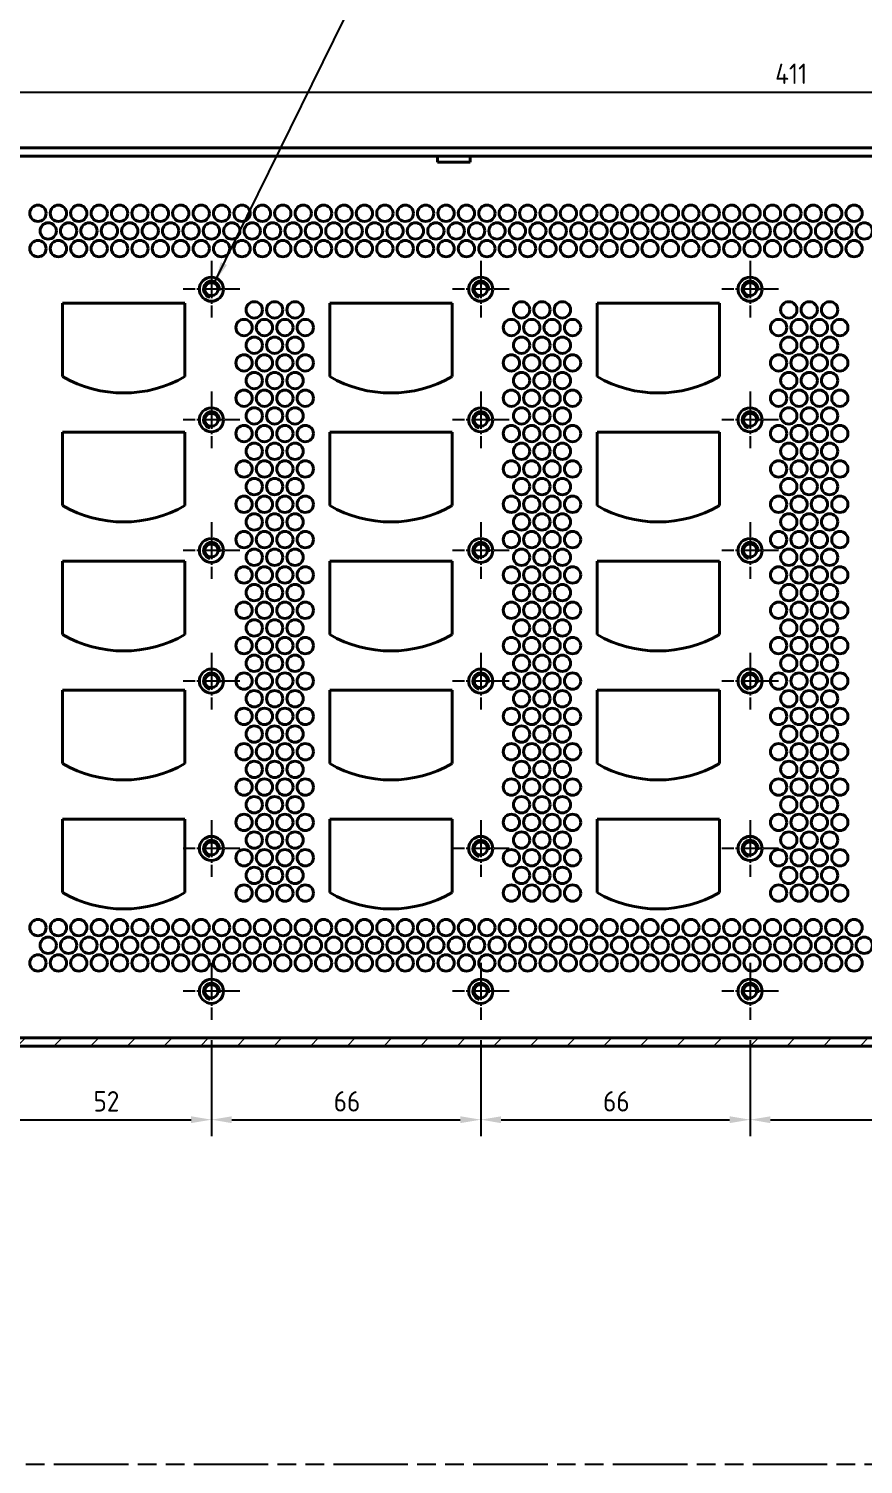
# Model space of a CAD drawing. Header units: millimetres. Extents: x 0 to 2378, y 0 to 1682.
# Drawn here: x 257.5 to 462, y 1014.3 to 1366 of the extents above; entities that cross this region are included whole.
import ezdxf

# ---------------------------------------------------------------- set-up
doc = ezdxf.new("R2010")
doc.units = ezdxf.units.MM
doc.header["$LTSCALE"] = 2
doc.linetypes.add('CHAIN', pattern=[0.3543, 0.2362, -0.0295, 0.0591, -0.0295])
doc.linetypes.add('DOUBLE_DASH_CHAIN', pattern=[1.2403, 0.6614, -0.0827, 0.1654, -0.0827, 0.1654, -0.0827])
for name, color, linetype, lineweight in [('가시적인 것(ISO)', 3, 'Continuous', 40), ('가시적인 좁은 것(ISO)', 3, 'Continuous', 35), ('기호(ISO)', 5, 'Continuous', 25), ('스케치 형상(ISO)', 3, 'Continuous', 25), ('중심 표식(ISO)', 1, 'Continuous', 25), ('치수(ISO)', 2, 'Continuous', 25), ('해치(ISO)', 7, 'Continuous', 18)]:
    doc.layers.add(name, color=color, linetype=linetype, lineweight=lineweight)
doc.styles.add('치수 텍스트_PSTEK_POSCO', font='isocp.shx')
doc.dimstyles.new('치수_PSTEK_POSCO', dxfattribs={"dimscale": 2, "dimtxt": 2.5, "dimasz": 2.5, "dimexe": 2, "dimexo": 2.5, "dimgap": 1, "dimtad": 1, "dimrnd": 1e-08, "dimdsep": 46, "dimtxsty": '치수 텍스트_PSTEK_POSCO', "dimcen": 0.09, "dimdle": 10, "dimclrd": 7, "dimclre": 7, "dimclrt": 2, "dimadec": 1, "dimazin": 2, "dimtfac": 1, "dimtmove": 0, "dimatfit": 3, "dimfxl": 0, "dimtolj": 1, "dimlwd": -1, "dimlwe": -1, "dimarcsym": 0})
doc.dimstyles.new('치수_PSTEK_POSCO$7', dxfattribs={"dimscale": 2, "dimtxt": 2.5, "dimasz": 2.5, "dimexe": 2, "dimexo": 2.5, "dimgap": 1, "dimtad": 1, "dimrnd": 1e-08, "dimdsep": 46, "dimtxsty": '치수 텍스트_PSTEK_POSCO', "dimcen": 0.09, "dimdle": 10, "dimclrd": 7, "dimclre": 7, "dimclrt": 2, "dimadec": 1, "dimazin": 2, "dimtfac": 1, "dimtmove": 0, "dimatfit": 3, "dimfxl": 0, "dimtolj": 1, "dimlwd": -1, "dimlwe": -1, "dimarcsym": 0})

# ---------------------------------------------------------------- blocks, each defined once
blk = doc.blocks.new('*D142')
at = {"layer": 'Defpoints', "color": 0}
for p in [(250.27, 1123.25), (302.27, 1123.25), (302.27, 1098.75)]:
    blk.add_point(p, dxfattribs=at)
at = {"layer": '치수(ISO)', "color": 7}
for p, q in [((250.27, 1118.25), (250.27, 1094.75)), ((302.27, 1118.25), (302.27, 1094.75)), ((255.27, 1098.75), (297.27, 1098.75))]:
    blk.add_line(p, q, dxfattribs=at)
for points in [[(255.27, 1099.58), (255.27, 1097.91), (250.27, 1098.75)], [(297.27, 1099.58), (297.27, 1097.91), (302.27, 1098.75)]]:
    blk.add_solid(points, dxfattribs=at)
at = {"layer": '치수(ISO)', "color": 2, "insert": (273.37, 1103.25), "char_height": 5, "attachment_point": 4, "style": '치수 텍스트_PSTEK_POSCO'}
blk.add_mtext('\\A1;52', dxfattribs=at)
blk = doc.blocks.new('*D143')
at = {"layer": 'Defpoints', "color": 0}
for p in [(302.27, 1123.25), (368.27, 1123.25), (368.27, 1098.75)]:
    blk.add_point(p, dxfattribs=at)
at = {"layer": '치수(ISO)', "color": 7}
for p, q in [((302.27, 1118.25), (302.27, 1094.75)), ((368.27, 1118.25), (368.27, 1094.75)), ((307.27, 1098.75), (363.27, 1098.75))]:
    blk.add_line(p, q, dxfattribs=at)
for points in [[(307.27, 1099.58), (307.27, 1097.91), (302.27, 1098.75)], [(363.27, 1099.58), (363.27, 1097.91), (368.27, 1098.75)]]:
    blk.add_solid(points, dxfattribs=at)
at = {"layer": '치수(ISO)', "color": 2, "insert": (332.25, 1103.25), "char_height": 5, "attachment_point": 4, "style": '치수 텍스트_PSTEK_POSCO'}
blk.add_mtext('\\A1;66', dxfattribs=at)
blk = doc.blocks.new('*D144')
at = {"layer": 'Defpoints', "color": 0}
for p in [(368.27, 1123.25), (434.27, 1123.25), (434.27, 1098.75)]:
    blk.add_point(p, dxfattribs=at)
at = {"layer": '치수(ISO)', "color": 7}
for p, q in [((368.27, 1118.25), (368.27, 1094.75)), ((434.27, 1118.25), (434.27, 1094.75)), ((373.27, 1098.75), (429.27, 1098.75))]:
    blk.add_line(p, q, dxfattribs=at)
for points in [[(373.27, 1099.58), (373.27, 1097.91), (368.27, 1098.75)], [(429.27, 1099.58), (429.27, 1097.91), (434.27, 1098.75)]]:
    blk.add_solid(points, dxfattribs=at)
at = {"layer": '치수(ISO)', "color": 2, "insert": (398.25, 1103.25), "char_height": 5, "attachment_point": 4, "style": '치수 텍스트_PSTEK_POSCO'}
blk.add_mtext('\\A1;66', dxfattribs=at)
blk = doc.blocks.new('*D145')
at = {"layer": 'Defpoints', "color": 0}
for p in [(434.27, 1123.25), (500.27, 1123.25), (500.27, 1098.75)]:
    blk.add_point(p, dxfattribs=at)
at = {"layer": '치수(ISO)', "color": 7}
for p, q in [((434.27, 1118.25), (434.27, 1094.75)), ((500.27, 1118.25), (500.27, 1094.75)), ((439.27, 1098.75), (495.27, 1098.75))]:
    blk.add_line(p, q, dxfattribs=at)
for points in [[(439.27, 1099.58), (439.27, 1097.91), (434.27, 1098.75)], [(495.27, 1099.58), (495.27, 1097.91), (500.27, 1098.75)]]:
    blk.add_solid(points, dxfattribs=at)
at = {"layer": '치수(ISO)', "color": 2, "insert": (464.25, 1103.25), "char_height": 5, "attachment_point": 4, "style": '치수 텍스트_PSTEK_POSCO'}
blk.add_mtext('\\A1;66', dxfattribs=at)
blk = doc.blocks.new('*D166')
at = {"layer": 'Defpoints', "color": 0}
for p in [(649.67, 1350.49), (649.67, 1333.39), (238.67, 1296.8)]:
    blk.add_point(p, dxfattribs=at)
at = {"layer": '치수(ISO)', "color": 7}
for p, q in [((238.67, 1301.8), (238.67, 1354.49)), ((649.67, 1338.39), (649.67, 1354.49)), ((243.67, 1350.49), (644.67, 1350.49))]:
    blk.add_line(p, q, dxfattribs=at)
for points in [[(243.67, 1351.32), (243.67, 1349.65), (238.67, 1350.49)], [(644.67, 1351.32), (644.67, 1349.65), (649.67, 1350.49)]]:
    blk.add_solid(points, dxfattribs=at)
at = {"layer": '치수(ISO)', "color": 2, "insert": (440.42, 1354.99), "char_height": 5, "attachment_point": 4, "style": '치수 텍스트_PSTEK_POSCO'}
blk.add_mtext('\\A1;411', dxfattribs=at)

msp = doc.modelspace()

# ---------------------------------------------------------------- hatches: boundary and pattern name
at = {"layer": '해치(ISO)'}
h = msp.add_hatch(dxfattribs=at)
h.set_pattern_fill('ANSI31', color=256, scale=50.8, style=0)
h.set_pattern_definition([(45, (0, 0), (-4.490128, 4.490128), [])])
edge = h.paths.add_edge_path()
edge.add_line((205.671, 1120.801), (205.671, 1136.801))
edge.add_line((205.671, 1136.801), (203.671, 1136.801))
edge.add_line((203.671, 1136.801), (203.671, 1120.801))
edge.add_ellipse((207.671, 1120.801), major_axis=(-4, 0), ratio=1, start_angle=0, end_angle=90)
edge.add_line((207.671, 1116.801), (645.671, 1116.801))
edge.add_ellipse((645.671, 1120.801), major_axis=(0, -4), ratio=1, start_angle=0, end_angle=90)
edge.add_line((649.671, 1120.801), (649.671, 1136.801))
edge.add_line((649.671, 1136.801), (647.671, 1136.801))
edge.add_line((647.671, 1136.801), (647.671, 1120.801))
edge.add_ellipse((645.671, 1120.801), major_axis=(2, 0), ratio=1, start_angle=270, end_angle=360, ccw=False)
edge.add_line((645.671, 1118.801), (207.671, 1118.801))
edge.add_ellipse((207.671, 1120.801), major_axis=(0, -2), ratio=1, start_angle=270, end_angle=360, ccw=False)

# ---------------------------------------------------------------- linework, layer by layer
at = {"layer": '가시적인 것(ISO)'}
for p, q in [((646.257, 1336.801), (207.085, 1336.801)), ((646.257, 1334.801), (207.085, 1334.801)), ((357.671, 1334.801), (357.671, 1333.301)), ((365.671, 1333.301), (357.671, 1333.301)), ((365.671, 1334.801), (365.671, 1333.301)), ((265.771, 1280.801), (265.771, 1298.801)), ((265.771, 1298.801), (295.771, 1298.801)), ((295.771, 1298.801), (295.771, 1280.801)), ((331.271, 1280.801), (331.271, 1298.801)), ((331.271, 1298.801), (361.271, 1298.801)), ((361.271, 1298.801), (361.271, 1280.801)), ((396.771, 1280.801), (396.771, 1298.801)), ((396.771, 1298.801), (426.771, 1298.801)), ((426.771, 1298.801), (426.771, 1280.801)), ((265.771, 1249.201), (265.771, 1267.201)), ((265.771, 1267.201), (295.771, 1267.201)), ((295.771, 1267.201), (295.771, 1249.201)), ((331.271, 1249.201), (331.271, 1267.201)), ((331.271, 1267.201), (361.271, 1267.201)), ((361.271, 1267.201), (361.271, 1249.201)), ((396.771, 1249.201), (396.771, 1267.201)), ((396.771, 1267.201), (426.771, 1267.201)), ((426.771, 1267.201), (426.771, 1249.201)), ((265.771, 1217.601), (265.771, 1235.601)), ((265.771, 1235.601), (295.771, 1235.601)), ((295.771, 1235.601), (295.771, 1217.601)), ((331.271, 1217.601), (331.271, 1235.601)), ((331.271, 1235.601), (361.271, 1235.601)), ((361.271, 1235.601), (361.271, 1217.601)), ((396.771, 1217.601), (396.771, 1235.601)), ((396.771, 1235.601), (426.771, 1235.601)), ((426.771, 1235.601), (426.771, 1217.601)), ((265.771, 1186.001), (265.771, 1204.001)), ((265.771, 1204.001), (295.771, 1204.001)), ((295.771, 1204.001), (295.771, 1186.001)), ((331.271, 1186.001), (331.271, 1204.001)), ((331.271, 1204.001), (361.271, 1204.001)), ((361.271, 1204.001), (361.271, 1186.001)), ((396.771, 1186.001), (396.771, 1204.001)), ((396.771, 1204.001), (426.771, 1204.001)), ((426.771, 1204.001), (426.771, 1186.001)), ((265.771, 1154.401), (265.771, 1172.401)), ((265.771, 1172.401), (295.771, 1172.401)), ((295.771, 1172.401), (295.771, 1154.401)), ((331.271, 1154.401), (331.271, 1172.401)), ((331.271, 1172.401), (361.271, 1172.401)), ((361.271, 1172.401), (361.271, 1154.401)), ((396.771, 1154.401), (396.771, 1172.401)), ((396.771, 1172.401), (426.771, 1172.401)), ((426.771, 1172.401), (426.771, 1154.401)), ((645.671, 1118.801), (207.671, 1118.801)), ((207.671, 1116.801), (645.671, 1116.801))]:
    msp.add_line(p, q, dxfattribs=at)
for centre, radius in [((259.771, 1320.801), 2), ((264.771, 1320.801), 2), ((269.771, 1320.801), 2), ((274.771, 1320.801), 2), ((279.771, 1320.801), 2), ((284.771, 1320.801), 2), ((289.771, 1320.801), 2), ((294.771, 1320.801), 2), ((299.771, 1320.801), 2), ((304.771, 1320.801), 2), ((309.771, 1320.801), 2), ((314.771, 1320.801), 2), ((319.771, 1320.801), 2), ((324.771, 1320.801), 2), ((329.771, 1320.801), 2), ((334.771, 1320.801), 2), ((339.771, 1320.801), 2), ((344.771, 1320.801), 2), ((349.771, 1320.801), 2), ((354.771, 1320.801), 2), ((359.771, 1320.801), 2), ((364.771, 1320.801), 2), ((369.771, 1320.801), 2), ((374.771, 1320.801), 2), ((379.771, 1320.801), 2), ((384.771, 1320.801), 2), ((389.771, 1320.801), 2), ((394.771, 1320.801), 2), ((399.771, 1320.801), 2), ((404.771, 1320.801), 2), ((409.771, 1320.801), 2), ((414.771, 1320.801), 2), ((419.771, 1320.801), 2), ((424.771, 1320.801), 2), ((429.771, 1320.801), 2), ((434.771, 1320.801), 2), ((439.771, 1320.801), 2), ((444.771, 1320.801), 2), ((449.771, 1320.801), 2), ((454.771, 1320.801), 2), ((459.771, 1320.801), 2), ((262.271, 1316.471), 2), ((267.271, 1316.471), 2), ((272.271, 1316.471), 2), ((277.271, 1316.471), 2), ((282.271, 1316.471), 2), ((287.271, 1316.471), 2), ((292.271, 1316.471), 2), ((297.271, 1316.471), 2), ((302.271, 1316.471), 2), ((307.271, 1316.471), 2), ((312.271, 1316.471), 2), ((317.271, 1316.471), 2), ((322.271, 1316.471), 2), ((327.271, 1316.471), 2), ((332.271, 1316.471), 2), ((337.271, 1316.471), 2), ((342.271, 1316.471), 2), ((347.271, 1316.471), 2), ((352.271, 1316.471), 2), ((357.271, 1316.471), 2), ((362.271, 1316.471), 2), ((367.271, 1316.471), 2), ((372.271, 1316.471), 2), ((377.271, 1316.471), 2), ((382.271, 1316.471), 2), ((387.271, 1316.471), 2), ((392.271, 1316.471), 2), ((397.271, 1316.471), 2), ((402.271, 1316.471), 2), ((407.271, 1316.471), 2), ((412.271, 1316.471), 2), ((417.271, 1316.471), 2), ((422.271, 1316.471), 2), ((427.271, 1316.471), 2), ((432.271, 1316.471), 2), ((437.271, 1316.471), 2), ((442.271, 1316.471), 2), ((447.271, 1316.471), 2), ((452.271, 1316.471), 2), ((457.271, 1316.471), 2), ((462.271, 1316.471), 2), ((259.771, 1312.141), 2), ((264.771, 1312.141), 2), ((269.771, 1312.141), 2), ((274.771, 1312.141), 2), ((279.771, 1312.141), 2), ((284.771, 1312.141), 2), ((289.771, 1312.141), 2), ((294.771, 1312.141), 2), ((299.771, 1312.141), 2), ((304.771, 1312.141), 2), ((309.771, 1312.141), 2), ((314.771, 1312.141), 2), ((319.771, 1312.141), 2), ((324.771, 1312.141), 2), ((329.771, 1312.141), 2), ((334.771, 1312.141), 2), ((339.771, 1312.141), 2), ((344.771, 1312.141), 2), ((349.771, 1312.141), 2), ((354.771, 1312.141), 2), ((359.771, 1312.141), 2), ((364.771, 1312.141), 2), ((369.771, 1312.141), 2), ((374.771, 1312.141), 2), ((379.771, 1312.141), 2), ((384.771, 1312.141), 2), ((389.771, 1312.141), 2), ((394.771, 1312.141), 2), ((399.771, 1312.141), 2), ((404.771, 1312.141), 2), ((409.771, 1312.141), 2), ((414.771, 1312.141), 2), ((419.771, 1312.141), 2), ((424.771, 1312.141), 2), ((429.771, 1312.141), 2), ((434.771, 1312.141), 2), ((439.771, 1312.141), 2), ((444.771, 1312.141), 2), ((449.771, 1312.141), 2), ((454.771, 1312.141), 2), ((459.771, 1312.141), 2), ((302.271, 1302.201), 2.95), ((368.271, 1302.201), 2.95), ((434.271, 1302.201), 2.95), ((302.271, 1302.201), 1.621), ((368.271, 1302.201), 1.621), ((434.271, 1302.201), 1.621), ((312.771, 1297.151), 2), ((317.771, 1297.151), 2), ((322.771, 1297.151), 2), ((378.271, 1297.151), 2), ((383.271, 1297.151), 2), ((388.271, 1297.151), 2), ((443.771, 1297.151), 2), ((448.771, 1297.151), 2), ((453.771, 1297.151), 2), ((310.271, 1292.821), 2), ((315.271, 1292.821), 2), ((320.271, 1292.821), 2), ((325.271, 1292.821), 2), ((375.771, 1292.821), 2), ((380.771, 1292.821), 2), ((385.771, 1292.821), 2), ((390.771, 1292.821), 2), ((441.271, 1292.821), 2), ((446.271, 1292.821), 2), ((451.271, 1292.821), 2), ((456.271, 1292.821), 2), ((312.771, 1288.491), 2), ((317.771, 1288.491), 2), ((322.771, 1288.491), 2), ((378.271, 1288.491), 2), ((383.271, 1288.491), 2), ((388.271, 1288.491), 2), ((443.771, 1288.491), 2), ((448.771, 1288.491), 2), ((453.771, 1288.491), 2), ((310.271, 1284.161), 2), ((315.271, 1284.161), 2), ((320.271, 1284.161), 2), ((325.271, 1284.161), 2), ((375.771, 1284.161), 2), ((380.771, 1284.161), 2), ((385.771, 1284.161), 2), ((390.771, 1284.161), 2), ((441.271, 1284.161), 2), ((446.271, 1284.161), 2), ((451.271, 1284.161), 2), ((456.271, 1284.161), 2), ((312.771, 1279.831), 2), ((317.771, 1279.831), 2), ((322.771, 1279.831), 2), ((378.271, 1279.831), 2), ((383.271, 1279.831), 2), ((388.271, 1279.831), 2), ((443.771, 1279.831), 2), ((448.771, 1279.831), 2), ((453.771, 1279.831), 2), ((310.271, 1275.501), 2), ((315.271, 1275.501), 2), ((320.271, 1275.501), 2), ((325.271, 1275.501), 2), ((375.771, 1275.501), 2), ((380.771, 1275.501), 2), ((385.771, 1275.501), 2), ((390.771, 1275.501), 2), ((441.271, 1275.501), 2), ((446.271, 1275.501), 2), ((451.271, 1275.501), 2), ((456.271, 1275.501), 2), ((302.271, 1270.201), 2.95), ((312.771, 1271.171), 2), ((317.771, 1271.171), 2), ((322.771, 1271.171), 2), ((368.271, 1270.201), 2.95), ((378.271, 1271.171), 2), ((383.271, 1271.171), 2), ((388.271, 1271.171), 2), ((434.271, 1270.201), 2.95), ((443.771, 1271.171), 2), ((448.771, 1271.171), 2), ((453.771, 1271.171), 2), ((302.271, 1270.201), 1.621), ((368.271, 1270.201), 1.621), ((434.271, 1270.201), 1.621), ((310.271, 1266.841), 2), ((315.271, 1266.841), 2), ((320.271, 1266.841), 2), ((325.271, 1266.841), 2), ((375.771, 1266.841), 2), ((380.771, 1266.841), 2), ((385.771, 1266.841), 2), ((390.771, 1266.841), 2), ((441.271, 1266.841), 2), ((446.271, 1266.841), 2), ((451.271, 1266.841), 2), ((456.271, 1266.841), 2), ((312.771, 1262.511), 2), ((317.771, 1262.511), 2), ((322.771, 1262.511), 2), ((378.271, 1262.511), 2), ((383.271, 1262.511), 2), ((388.271, 1262.511), 2), ((443.771, 1262.511), 2), ((448.771, 1262.511), 2), ((453.771, 1262.511), 2), ((310.271, 1258.181), 2), ((315.271, 1258.181), 2), ((320.271, 1258.181), 2), ((325.271, 1258.181), 2), ((375.771, 1258.181), 2), ((380.771, 1258.181), 2), ((385.771, 1258.181), 2), ((390.771, 1258.181), 2), ((441.271, 1258.181), 2), ((446.271, 1258.181), 2), ((451.271, 1258.181), 2), ((456.271, 1258.181), 2), ((312.771, 1253.851), 2), ((317.771, 1253.851), 2), ((322.771, 1253.851), 2), ((378.271, 1253.851), 2), ((383.271, 1253.851), 2), ((388.271, 1253.851), 2), ((443.771, 1253.851), 2), ((448.771, 1253.851), 2), ((453.771, 1253.851), 2), ((310.271, 1249.521), 2), ((315.271, 1249.521), 2), ((320.271, 1249.521), 2), ((325.271, 1249.521), 2), ((375.771, 1249.521), 2), ((380.771, 1249.521), 2), ((385.771, 1249.521), 2), ((390.771, 1249.521), 2), ((441.271, 1249.521), 2), ((446.271, 1249.521), 2), ((451.271, 1249.521), 2), ((456.271, 1249.521), 2), ((312.771, 1245.191), 2), ((317.771, 1245.191), 2), ((322.771, 1245.191), 2), ((378.271, 1245.191), 2), ((383.271, 1245.191), 2), ((388.271, 1245.191), 2), ((443.771, 1245.191), 2), ((448.771, 1245.191), 2), ((453.771, 1245.191), 2), ((310.271, 1240.861), 2), ((315.271, 1240.861), 2), ((320.271, 1240.861), 2), ((325.271, 1240.861), 2), ((375.771, 1240.861), 2), ((380.771, 1240.861), 2), ((385.771, 1240.861), 2), ((390.771, 1240.861), 2), ((441.271, 1240.861), 2), ((446.271, 1240.861), 2), ((451.271, 1240.861), 2), ((456.271, 1240.861), 2), ((302.271, 1238.201), 2.95), ((302.271, 1238.201), 1.621), ((312.771, 1236.531), 2), ((317.771, 1236.531), 2), ((322.771, 1236.531), 2), ((368.271, 1238.201), 2.95), ((368.271, 1238.201), 1.621), ((378.271, 1236.531), 2), ((383.271, 1236.531), 2), ((388.271, 1236.531), 2), ((434.271, 1238.201), 2.95), ((434.271, 1238.201), 1.621), ((443.771, 1236.531), 2), ((448.771, 1236.531), 2), ((453.771, 1236.531), 2), ((310.271, 1232.201), 2), ((315.271, 1232.201), 2), ((320.271, 1232.201), 2), ((325.271, 1232.201), 2), ((375.771, 1232.201), 2), ((380.771, 1232.201), 2), ((385.771, 1232.201), 2), ((390.771, 1232.201), 2), ((441.271, 1232.201), 2), ((446.271, 1232.201), 2), ((451.271, 1232.201), 2), ((456.271, 1232.201), 2), ((312.771, 1227.871), 2), ((317.771, 1227.871), 2), ((322.771, 1227.871), 2), ((378.271, 1227.871), 2), ((383.271, 1227.871), 2), ((388.271, 1227.871), 2), ((443.771, 1227.871), 2), ((448.771, 1227.871), 2), ((453.771, 1227.871), 2), ((310.271, 1223.541), 2), ((315.271, 1223.541), 2), ((320.271, 1223.541), 2), ((325.271, 1223.541), 2), ((375.771, 1223.541), 2), ((380.771, 1223.541), 2), ((385.771, 1223.541), 2), ((390.771, 1223.541), 2), ((441.271, 1223.541), 2), ((446.271, 1223.541), 2), ((451.271, 1223.541), 2), ((456.271, 1223.541), 2), ((312.771, 1219.211), 2), ((317.771, 1219.211), 2), ((322.771, 1219.211), 2), ((378.271, 1219.211), 2), ((383.271, 1219.211), 2), ((388.271, 1219.211), 2), ((443.771, 1219.211), 2), ((448.771, 1219.211), 2), ((453.771, 1219.211), 2), ((310.271, 1214.881), 2), ((315.271, 1214.881), 2), ((320.271, 1214.881), 2), ((325.271, 1214.881), 2), ((375.771, 1214.881), 2), ((380.771, 1214.881), 2), ((385.771, 1214.881), 2), ((390.771, 1214.881), 2), ((441.271, 1214.881), 2), ((446.271, 1214.881), 2), ((451.271, 1214.881), 2), ((456.271, 1214.881), 2), ((312.771, 1210.551), 2), ((317.771, 1210.551), 2), ((322.771, 1210.551), 2), ((378.271, 1210.551), 2), ((383.271, 1210.551), 2), ((388.271, 1210.551), 2), ((443.771, 1210.551), 2), ((448.771, 1210.551), 2), ((453.771, 1210.551), 2), ((302.271, 1206.201), 2.95), ((302.271, 1206.201), 1.621), ((310.271, 1206.221), 2), ((315.271, 1206.221), 2), ((320.271, 1206.221), 2), ((325.271, 1206.221), 2), ((368.271, 1206.201), 2.95), ((368.271, 1206.201), 1.621), ((375.771, 1206.221), 2), ((380.771, 1206.221), 2), ((385.771, 1206.221), 2), ((390.771, 1206.221), 2), ((434.271, 1206.201), 2.95), ((434.271, 1206.201), 1.621), ((441.271, 1206.221), 2), ((446.271, 1206.221), 2), ((451.271, 1206.221), 2), ((456.271, 1206.221), 2), ((312.771, 1201.891), 2), ((317.771, 1201.891), 2), ((322.771, 1201.891), 2), ((378.271, 1201.891), 2), ((383.271, 1201.891), 2), ((388.271, 1201.891), 2), ((443.771, 1201.891), 2), ((448.771, 1201.891), 2), ((453.771, 1201.891), 2), ((310.271, 1197.561), 2), ((315.271, 1197.561), 2), ((320.271, 1197.561), 2), ((325.271, 1197.561), 2), ((375.771, 1197.561), 2), ((380.771, 1197.561), 2), ((385.771, 1197.561), 2), ((390.771, 1197.561), 2), ((441.271, 1197.561), 2), ((446.271, 1197.561), 2), ((451.271, 1197.561), 2), ((456.271, 1197.561), 2), ((312.771, 1193.231), 2), ((317.771, 1193.231), 2), ((322.771, 1193.231), 2), ((378.271, 1193.231), 2), ((383.271, 1193.231), 2), ((388.271, 1193.231), 2), ((443.771, 1193.231), 2), ((448.771, 1193.231), 2), ((453.771, 1193.231), 2), ((310.271, 1188.901), 2), ((315.271, 1188.901), 2), ((320.271, 1188.901), 2), ((325.271, 1188.901), 2), ((375.771, 1188.901), 2), ((380.771, 1188.901), 2), ((385.771, 1188.901), 2), ((390.771, 1188.901), 2), ((441.271, 1188.901), 2), ((446.271, 1188.901), 2), ((451.271, 1188.901), 2), ((456.271, 1188.901), 2), ((312.771, 1184.571), 2), ((317.771, 1184.571), 2), ((322.771, 1184.571), 2), ((378.271, 1184.571), 2), ((383.271, 1184.571), 2), ((388.271, 1184.571), 2), ((443.771, 1184.571), 2), ((448.771, 1184.571), 2), ((453.771, 1184.571), 2), ((310.271, 1180.241), 2), ((315.271, 1180.241), 2), ((320.271, 1180.241), 2), ((325.271, 1180.241), 2), ((375.771, 1180.241), 2), ((380.771, 1180.241), 2), ((385.771, 1180.241), 2), ((390.771, 1180.241), 2), ((441.271, 1180.241), 2), ((446.271, 1180.241), 2), ((451.271, 1180.241), 2), ((456.271, 1180.241), 2), ((312.771, 1175.911), 2), ((317.771, 1175.911), 2), ((322.771, 1175.911), 2), ((378.271, 1175.911), 2), ((383.271, 1175.911), 2), ((388.271, 1175.911), 2), ((443.771, 1175.911), 2), ((448.771, 1175.911), 2), ((453.771, 1175.911), 2), ((310.271, 1171.581), 2), ((315.271, 1171.581), 2), ((320.271, 1171.581), 2), ((325.271, 1171.581), 2), ((375.771, 1171.581), 2), ((380.771, 1171.581), 2), ((385.771, 1171.581), 2), ((390.771, 1171.581), 2), ((441.271, 1171.581), 2), ((446.271, 1171.581), 2), ((451.271, 1171.581), 2), ((456.271, 1171.581), 2), ((302.271, 1165.201), 2.95), ((312.771, 1167.251), 2), ((317.771, 1167.251), 2), ((322.771, 1167.251), 2), ((368.271, 1165.201), 2.95), ((378.271, 1167.251), 2), ((383.271, 1167.251), 2), ((388.271, 1167.251), 2), ((434.271, 1165.201), 2.95), ((443.771, 1167.251), 2), ((448.771, 1167.251), 2), ((453.771, 1167.251), 2), ((302.271, 1165.201), 1.621), ((310.271, 1162.921), 2), ((315.271, 1162.921), 2), ((320.271, 1162.921), 2), ((325.271, 1162.921), 2), ((368.271, 1165.201), 1.621), ((375.771, 1162.921), 2), ((380.771, 1162.921), 2), ((385.771, 1162.921), 2), ((390.771, 1162.921), 2), ((434.271, 1165.201), 1.621), ((441.271, 1162.921), 2), ((446.271, 1162.921), 2), ((451.271, 1162.921), 2), ((456.271, 1162.921), 2), ((312.771, 1158.591), 2), ((317.771, 1158.591), 2), ((322.771, 1158.591), 2), ((378.271, 1158.591), 2), ((383.271, 1158.591), 2), ((388.271, 1158.591), 2), ((443.771, 1158.591), 2), ((448.771, 1158.591), 2), ((453.771, 1158.591), 2), ((310.271, 1154.261), 2), ((315.271, 1154.261), 2), ((320.271, 1154.261), 2), ((325.271, 1154.261), 2), ((375.771, 1154.261), 2), ((380.771, 1154.261), 2), ((385.771, 1154.261), 2), ((390.771, 1154.261), 2), ((441.271, 1154.261), 2), ((446.271, 1154.261), 2), ((451.271, 1154.261), 2), ((456.271, 1154.261), 2), ((259.771, 1145.801), 2), ((264.771, 1145.801), 2), ((269.771, 1145.801), 2), ((274.771, 1145.801), 2), ((279.771, 1145.801), 2), ((284.771, 1145.801), 2), ((289.771, 1145.801), 2), ((294.771, 1145.801), 2), ((299.771, 1145.801), 2), ((304.771, 1145.801), 2), ((309.771, 1145.801), 2), ((314.771, 1145.801), 2), ((319.771, 1145.801), 2), ((324.771, 1145.801), 2), ((329.771, 1145.801), 2), ((334.771, 1145.801), 2), ((339.771, 1145.801), 2), ((344.771, 1145.801), 2), ((349.771, 1145.801), 2), ((354.771, 1145.801), 2), ((359.771, 1145.801), 2), ((364.771, 1145.801), 2), ((369.771, 1145.801), 2), ((374.771, 1145.801), 2), ((379.771, 1145.801), 2), ((384.771, 1145.801), 2), ((389.771, 1145.801), 2), ((394.771, 1145.801), 2), ((399.771, 1145.801), 2), ((404.771, 1145.801), 2), ((409.771, 1145.801), 2), ((414.771, 1145.801), 2), ((419.771, 1145.801), 2), ((424.771, 1145.801), 2), ((429.771, 1145.801), 2), ((434.771, 1145.801), 2), ((439.771, 1145.801), 2), ((444.771, 1145.801), 2), ((449.771, 1145.801), 2), ((454.771, 1145.801), 2), ((459.771, 1145.801), 2), ((262.271, 1141.471), 2), ((267.271, 1141.471), 2), ((272.271, 1141.471), 2), ((277.271, 1141.471), 2), ((282.271, 1141.471), 2), ((287.271, 1141.471), 2), ((292.271, 1141.471), 2), ((297.271, 1141.471), 2), ((302.271, 1141.471), 2), ((307.271, 1141.471), 2), ((312.271, 1141.471), 2), ((317.271, 1141.471), 2), ((322.271, 1141.471), 2), ((327.271, 1141.471), 2), ((332.271, 1141.471), 2), ((337.271, 1141.471), 2), ((342.271, 1141.471), 2), ((347.271, 1141.471), 2), ((352.271, 1141.471), 2), ((357.271, 1141.471), 2), ((362.271, 1141.471), 2), ((367.271, 1141.471), 2), ((372.271, 1141.471), 2), ((377.271, 1141.471), 2), ((382.271, 1141.471), 2), ((387.271, 1141.471), 2), ((392.271, 1141.471), 2), ((397.271, 1141.471), 2), ((402.271, 1141.471), 2), ((407.271, 1141.471), 2), ((412.271, 1141.471), 2), ((417.271, 1141.471), 2), ((422.271, 1141.471), 2), ((427.271, 1141.471), 2), ((432.271, 1141.471), 2), ((437.271, 1141.471), 2), ((442.271, 1141.471), 2), ((447.271, 1141.471), 2), ((452.271, 1141.471), 2), ((457.271, 1141.471), 2), ((462.271, 1141.471), 2), ((259.771, 1137.141), 2), ((264.771, 1137.141), 2), ((269.771, 1137.141), 2), ((274.771, 1137.141), 2), ((279.771, 1137.141), 2), ((284.771, 1137.141), 2), ((289.771, 1137.141), 2), ((294.771, 1137.141), 2), ((299.771, 1137.141), 2), ((304.771, 1137.141), 2), ((309.771, 1137.141), 2), ((314.771, 1137.141), 2), ((319.771, 1137.141), 2), ((324.771, 1137.141), 2), ((329.771, 1137.141), 2), ((334.771, 1137.141), 2), ((339.771, 1137.141), 2), ((344.771, 1137.141), 2), ((349.771, 1137.141), 2), ((354.771, 1137.141), 2), ((359.771, 1137.141), 2), ((364.771, 1137.141), 2), ((369.771, 1137.141), 2), ((374.771, 1137.141), 2), ((379.771, 1137.141), 2), ((384.771, 1137.141), 2), ((389.771, 1137.141), 2), ((394.771, 1137.141), 2), ((399.771, 1137.141), 2), ((404.771, 1137.141), 2), ((409.771, 1137.141), 2), ((414.771, 1137.141), 2), ((419.771, 1137.141), 2), ((424.771, 1137.141), 2), ((429.771, 1137.141), 2), ((434.771, 1137.141), 2), ((439.771, 1137.141), 2), ((444.771, 1137.141), 2), ((449.771, 1137.141), 2), ((454.771, 1137.141), 2), ((459.771, 1137.141), 2), ((302.271, 1130.201), 2.95), ((368.271, 1130.201), 2.95), ((434.271, 1130.201), 2.95), ((302.271, 1130.201), 1.621), ((368.271, 1130.201), 1.621), ((434.271, 1130.201), 1.621)]:
    msp.add_circle(centre, radius, dxfattribs=at)
for centre in [(280.771, 1306.782), (346.271, 1306.782), (411.771, 1306.782), (280.771, 1275.182), (346.271, 1275.182), (411.771, 1275.182), (280.771, 1243.582), (346.271, 1243.582), (411.771, 1243.582), (280.771, 1211.982), (346.271, 1211.982), (411.771, 1211.982), (280.771, 1180.382), (346.271, 1180.382), (411.771, 1180.382)]:
    msp.add_arc(centre, 30, 240, 300, dxfattribs=at)
at = {"layer": '가시적인 좁은 것(ISO)'}
for centre in [(302.271, 1302.201), (368.271, 1302.201), (434.271, 1302.201), (302.271, 1270.201), (368.271, 1270.201), (434.271, 1270.201), (302.271, 1238.201), (368.271, 1238.201), (434.271, 1238.201), (302.271, 1206.201), (368.271, 1206.201), (434.271, 1206.201), (302.271, 1165.201), (368.271, 1165.201), (434.271, 1165.201), (302.271, 1130.201), (368.271, 1130.201), (434.271, 1130.201)]:
    msp.add_arc(centre, 2, 350, 260, dxfattribs=at)
at = {"layer": '스케치 형상(ISO)', "color": 6, "linetype": 'DOUBLE_DASH_CHAIN', "ltscale": 13.806526}
msp.add_line((126.681, 1014.328), (708.905, 1014.328), dxfattribs=at)
at = {"layer": '중심 표식(ISO)', "linetype": 'CHAIN', "ltscale": 7.722792}
for p, q in [((302.271, 1309.151), (302.271, 1295.251)), ((368.271, 1309.151), (368.271, 1295.251)), ((434.271, 1309.151), (434.271, 1295.251)), ((309.221, 1302.201), (295.321, 1302.201)), ((375.221, 1302.201), (361.321, 1302.201)), ((441.221, 1302.201), (427.321, 1302.201)), ((302.271, 1277.151), (302.271, 1263.251)), ((368.271, 1277.151), (368.271, 1263.251)), ((434.271, 1277.151), (434.271, 1263.251)), ((309.221, 1270.201), (295.321, 1270.201)), ((375.221, 1270.201), (361.321, 1270.201)), ((441.221, 1270.201), (427.321, 1270.201)), ((302.271, 1245.151), (302.271, 1231.251)), ((368.271, 1245.151), (368.271, 1231.251)), ((434.271, 1245.151), (434.271, 1231.251)), ((309.221, 1238.201), (295.321, 1238.201)), ((375.221, 1238.201), (361.321, 1238.201)), ((441.221, 1238.201), (427.321, 1238.201)), ((302.271, 1213.151), (302.271, 1199.251)), ((368.271, 1213.151), (368.271, 1199.251)), ((434.271, 1213.151), (434.271, 1199.251)), ((309.221, 1206.201), (295.321, 1206.201)), ((375.221, 1206.201), (361.321, 1206.201)), ((441.221, 1206.201), (427.321, 1206.201)), ((302.271, 1172.151), (302.271, 1158.251)), ((368.271, 1172.151), (368.271, 1158.251)), ((434.271, 1172.151), (434.271, 1158.251)), ((309.221, 1165.201), (295.321, 1165.201)), ((375.221, 1165.201), (361.321, 1165.201)), ((441.221, 1165.201), (427.321, 1165.201)), ((302.271, 1137.151), (302.271, 1123.251)), ((368.271, 1137.151), (368.271, 1123.251)), ((434.271, 1137.151), (434.271, 1123.251)), ((309.221, 1130.201), (295.321, 1130.201)), ((375.221, 1130.201), (361.321, 1130.201)), ((441.221, 1130.201), (427.321, 1130.201))]:
    msp.add_line(p, q, dxfattribs=at)

# ---------------------------------------------------------------- dimensions: what is measured, and where the dimension line sits
at = {"layer": '치수(ISO)', "color": 7}
for base, p1, p2, picture, middle in [((649.671, 1350.485), (238.671, 1296.801), (649.671, 1333.387), '*D166', (444.171, 1350.485)), ((302.271, 1098.746), (250.271, 1123.251), (302.271, 1123.251), '*D142', (276.271, 1098.746)), ((368.271, 1098.746), (302.271, 1123.251), (368.271, 1123.251), '*D143', (335.271, 1098.746)), ((434.271, 1098.746), (368.271, 1123.251), (434.271, 1123.251), '*D144', (401.271, 1098.746)), ((500.271, 1098.746), (434.271, 1123.251), (500.271, 1123.251), '*D145', (467.271, 1098.746))]:
    dim = msp.add_linear_dim(base=base, p1=p1, p2=p2, angle=180, dimstyle='치수_PSTEK_POSCO', override={"dimdec": 2, "dimtp": 0, "dimtm": 0, "dimtdec": 2, "dimtofl": 0, "dimatfit": 1}, dxfattribs=at)
    dim.commit()
    dim.dimension.update_dxf_attribs({"geometry": picture, "text_midpoint": middle, "dimtype": 160})

# ---------------------------------------------------------------- leaders
at = {"layer": '기호(ISO)', "color": 7, "annotation_type": 0, "has_hookline": 1, "hookline_direction": 0, "text_width": 80.247}
msp.add_leader([(303.125, 1304.009), (340.947, 1380.925), (345.947, 1380.925)], dimstyle='치수_PSTEK_POSCO$7', override={"dimtad": 0}, dxfattribs=at)

doc.saveas('drawing.dxf')
